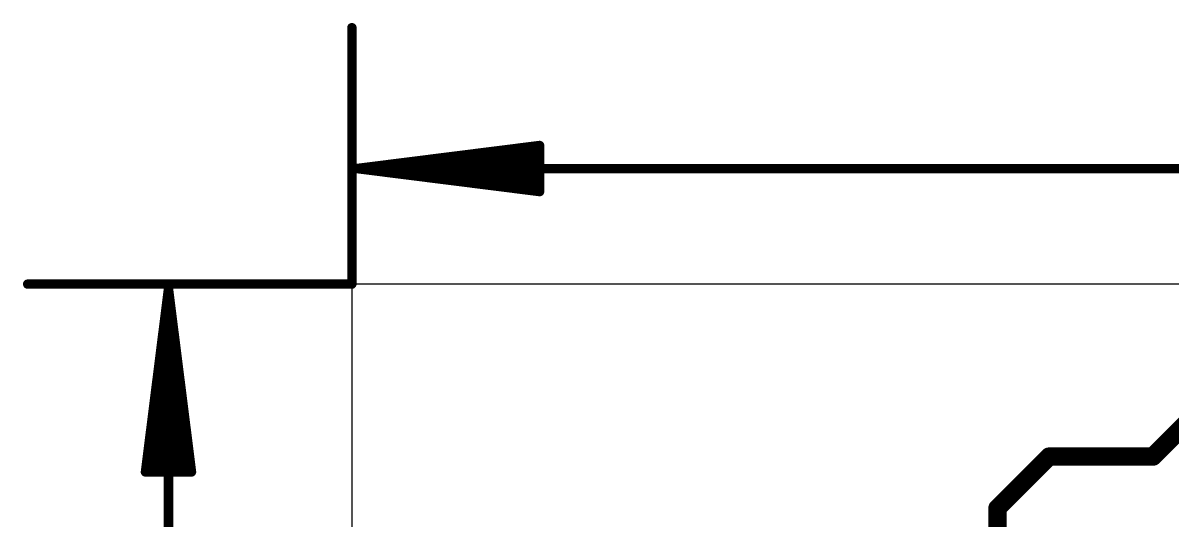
# Model space of a CAD drawing. Extents: x -4.9 to 29.3, y 1.2 to 21.4.
# Drawn here: x -4.56 to 11.36, y 14.18 to 21.07 of the extents above; entities that cross this region are included whole.
import ezdxf

# ---------------------------------------------------------------- set-up
doc = ezdxf.new("R2010")
doc.units = 0
doc.layers.add('1', color=22, linetype='CONTINUOUS')
doc.layers.add('20', color=7, linetype='CONTINUOUS')

msp = doc.modelspace()

# ---------------------------------------------------------------- linework, layer by layer
at = {"layer": '1'}
for points, const_width in [([(0, 17.45), (0, 21)], 0.13), ([(0.065, 19.05), (2.6, 19.3692)], 0.13), ([(2.6, 19.3692), (2.6, 18.7308)], 0.13), ([(0.065, 19.05), (2.6, 19.31)], 0.13), ([(0.065, 19.05), (2.6, 19.18)], 0.13), ([(29.125, 19.05), (0.065, 19.05)], 0.13), ([(2.6, 18.7308), (0.065, 19.05)], 0.13), ([(2.6, 18.92), (0.065, 19.05)], 0.13), ([(2.6, 18.79), (0.065, 19.05)], 0.13), ([(0, 17.45), (-4.49, 17.45)], 0.13), ([(-2.54, 17.385), (-2.8592, 14.85)], 0.13), ([(-2.54, 17.385), (-2.8, 14.85)], 0.13), ([(-2.54, 17.385), (-2.67, 14.85)], 0.13), ([(-2.54, 17.385), (-2.54, 1.335)], 0.13), ([(-2.2208, 14.85), (-2.54, 17.385)], 0.13), ([(-2.41, 14.85), (-2.54, 17.385)], 0.13), ([(-2.28, 14.85), (-2.54, 17.385)], 0.13), ([(11.0933, 15.0622), (12.1349, 16.1038)], 0.254), ([(8.9408, 14.348), (9.655, 15.0622)], 0.254), ([(9.655, 15.0622), (11.0933, 15.0622)], 0.254), ([(-2.8592, 14.85), (-2.2208, 14.85)], 0.13), ([(8.9408, 13.3763), (8.9408, 14.348)], 0.254)]:
    msp.add_lwpolyline(points, dxfattribs=dict(at, const_width=const_width))
for points, const_width in [([(0.0325, 21, 1), (-0.0325, 21)], 0.065), ([(2.6325, 19.3692, 1), (2.5675, 19.3692)], 0.065), ([(2.6041, 19.337, 1), (2.5959, 19.4015)], 0.065), ([(2.6033, 19.2777, 1), (2.5967, 19.3423)], 0.065), ([(0.065, 19.0825, 1), (0.065, 19.0175)], 0.065), ([(0.0691, 19.0822, 1), (0.0609, 19.0178)], 0.065), ([(0.0633, 19.0825, 1), (0.0667, 19.0175)], 0.065), ([(0.0667, 19.0825, 1), (0.0633, 19.0175)], 0.065), ([(0.0683, 19.0823, 1), (0.0617, 19.0177)], 0.065), ([(0.0617, 19.0823, 1), (0.0683, 19.0177)], 0.065), ([(0.0609, 19.0822, 1), (0.0691, 19.0178)], 0.065), ([(2.6017, 19.1475, 1), (2.5983, 19.2125)], 0.065), ([(2.5983, 18.8875, 1), (2.6017, 18.9525)], 0.065), ([(2.5959, 18.6985, 1), (2.6041, 18.763)], 0.065), ([(2.5967, 18.7577, 1), (2.6033, 18.8223)], 0.065), ([(2.5675, 18.7308, 1), (2.6325, 18.7308)], 0.065), ([(-4.49, 17.4825, 1), (-4.49, 17.4175)], 0.065), ([(0, 17.4175, 1), (0, 17.4825)], 0.065), ([(-2.5075, 17.385, 1), (-2.5725, 17.385)], 0.065), ([(-2.5078, 17.3891, 1), (-2.5722, 17.3809)], 0.065), ([(-2.5075, 17.3833, 1), (-2.5725, 17.3867)], 0.065), ([(-2.5075, 17.3867, 1), (-2.5725, 17.3833)], 0.065), ([(-2.5077, 17.3883, 1), (-2.5723, 17.3817)], 0.065), ([(-2.5077, 17.3817, 1), (-2.5723, 17.3883)], 0.065), ([(-2.5078, 17.3809, 1), (-2.5722, 17.3891)], 0.065), ([(-0.0325, 17.45, 1), (0.0325, 17.45)], 0.065), ([(9.655, 15.1257, 1), (9.655, 14.9987)], 0.127), ([(9.6999, 15.0173, 1), (9.6101, 15.1071)], 0.127), ([(11.0484, 15.1071, 1), (11.1382, 15.0173)], 0.127), ([(11.0933, 14.9987, 1), (11.0933, 15.1257)], 0.127), ([(-2.8915, 14.8541, 1), (-2.827, 14.8459)], 0.065), ([(-2.8592, 14.8825, 1), (-2.8592, 14.8175)], 0.065), ([(-2.8323, 14.8533, 1), (-2.7677, 14.8467)], 0.065), ([(-2.7025, 14.8517, 1), (-2.6375, 14.8483)], 0.065), ([(-2.4425, 14.8483, 1), (-2.3775, 14.8517)], 0.065), ([(-2.3123, 14.8467, 1), (-2.2477, 14.8533)], 0.065), ([(-2.253, 14.8459, 1), (-2.1885, 14.8541)], 0.065), ([(-2.2208, 14.8175, 1), (-2.2208, 14.8825)], 0.065), ([(9.0043, 14.348, 1), (8.8773, 14.348)], 0.127), ([(8.8959, 14.3929, 1), (8.9857, 14.3031)], 0.127)]:
    msp.add_lwpolyline(points, format="xyb", dxfattribs=dict(at, const_width=const_width))
at = {"layer": '20'}
for p, q in [((29.19, 17.45), (0, 17.45)), ((0, 17.45), (0, 1.27))]:
    msp.add_line(p, q, dxfattribs=at)

doc.saveas('drawing.dxf')
